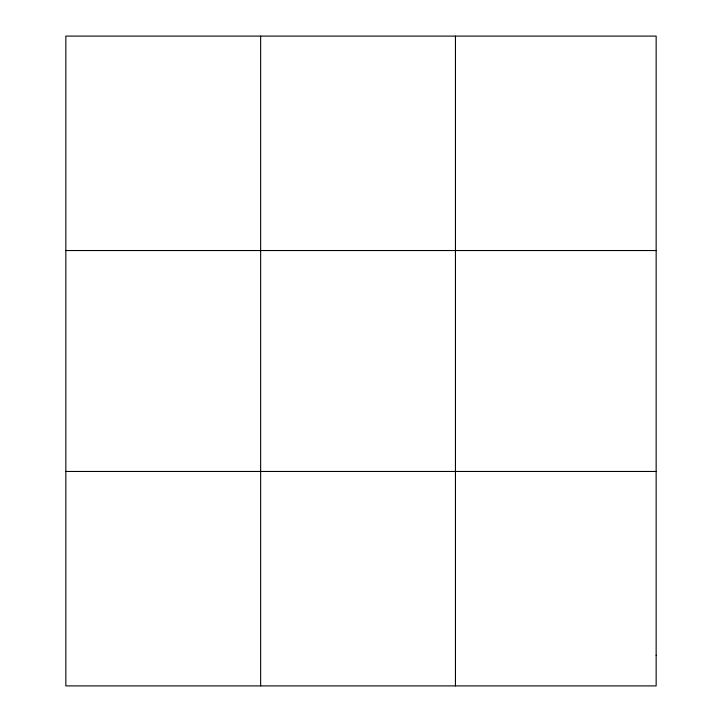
<?xml version="1.0" encoding="UTF-8"?>
<svg xmlns="http://www.w3.org/2000/svg" width="722" height="722" viewBox="0 0 722 722"><rect width="100%" height="100%" fill="white"/><g stroke="black" fill="none" stroke-linecap="round" stroke-linejoin="round"><path stroke-width="1.08" d="M260.651 36.1L260.651 685.9M455.447 36.1L455.447 685.9M65.846 250.534L656.154 250.534M65.846 471.466L656.154 471.466M656.154 655.269L656.154 685.9L65.846 685.9L65.846 36.1L656.154 36.1L656.154 655.269"/></g></svg>
